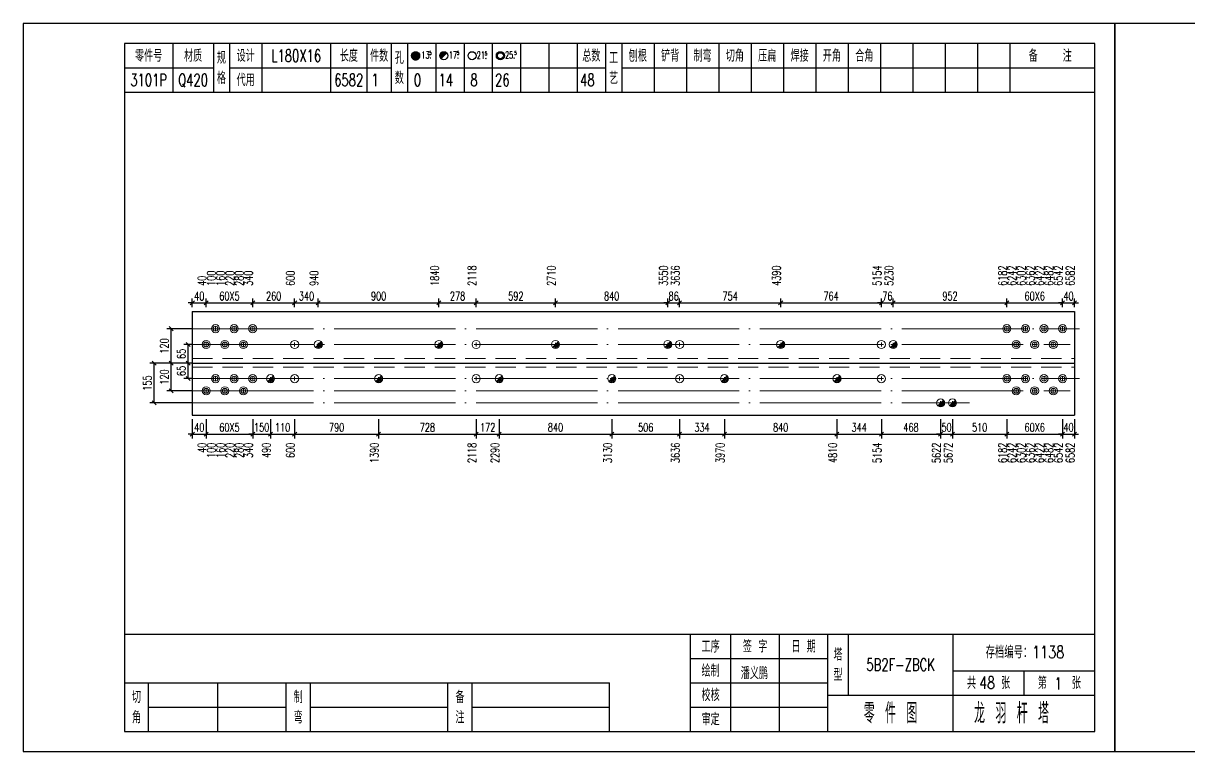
# Model space of a CAD drawing. Header units: millimetres. Extents: x 0 to 30240, y -10896 to -1348.
# Drawn here: x 0 to 288.5, y -9369.1 to -9189.1 of the extents above; entities that cross this region are included whole.
import ezdxf
from ezdxf.enums import TextEntityAlignment as Align

# ---------------------------------------------------------------- set-up
doc = ezdxf.new("R2010")
doc.units = ezdxf.units.MM
doc.header["$LTSCALE"] = 20
doc.header["$PDMODE"] = 1
doc.linetypes.add('DASHDOT2X', pattern=[1.75, 1.5, -0.125, 0, -0.125])
doc.linetypes.add('HIDDEN', pattern=[0.375, 0.25, -0.125])
for name, color, linetype, lineweight in [('1', 7, 'Continuous', 25), ('11', 3, 'Continuous', 13), ('2', 1, 'HIDDEN', 13), ('5', 1, 'Continuous', 13), ('7', 2, 'DASHDOT2X', 13)]:
    doc.layers.add(name, color=color, linetype=linetype, lineweight=lineweight)
doc.styles.get("Standard").update_dxf_attribs({"font": 'simplex', "width": 0.7, "bigfont": 'gbhzfs.shx'})
doc.styles.add('SYMBOL_TXT', font='txt.shx', dxfattribs={"width": 0.6})
doc.styles.add('TITLE_TXT', font='simplex.shx', dxfattribs={"width": 0.75, "height": 2.5, "bigfont": 'gbhzfs.shx'})
doc.dimstyles.get("Standard").update_dxf_attribs({"dimtxt": 2.1, "dimasz": 1, "dimexe": 1.05, "dimexo": 0, "dimgap": 0.63, "dimtad": 1, "dimzin": 0, "dimdsep": 46, "dimtxsty": 'standard', "dimblk": 'OBLIQUE', "dimblk1": 'OBLIQUE', "dimblk2": 'OBLIQUE', "dimcen": 0.09, "dimadec": 0, "dimazin": 0, "dimtfac": 1, "dimtdec": 1, "dimtix": 1, "dimtmove": 0, "dimatfit": 3, "dimfxl": 0, "dimtolj": 1, "dimtzin": 0, "dimarcsym": 0})
pattern_1 = [(0, (-3, 0), (0, 0.0125), [])]

# ---------------------------------------------------------------- blocks, each defined once
blk = doc.blocks.new('M12_HOLE')
h = blk.add_hatch()
h.set_pattern_fill('LINE', scale=0.1, style=0)
h.set_pattern_definition(pattern_1)
h.paths.add_polyline_path([(-5, 0, 1), (-1, 0, 1)])
at = {"color": 7}
blk.add_circle((-3, 0), 2, dxfattribs=at)
at = {"color": 7, "attachment_point": 1, "style": 'SYMBOL_TXT'}
for s, insert, char_height, width in [('13\\f??|b0|i0|c0|p54;.', (-0.12, 2.11), 3.5, 5.7075), ('5', (3.74, 2.26), 1.8, 2.9309)]:
    blk.add_mtext(s, dxfattribs=dict(at, insert=insert, char_height=char_height, width=width))
blk = doc.blocks.new('M16_HOLE')
h = blk.add_hatch()
h.set_pattern_fill('LINE', scale=0.1, style=0)
h.set_pattern_definition(pattern_1)
h.paths.add_polyline_path([(-1.59, 1.41, 0.668179), (-5, 0, 0.198912), (-4.41, -1.41)])
at = {"color": 7}
blk.add_circle((-3, 0), 2, dxfattribs=at)
at = {"color": 7, "attachment_point": 1, "style": 'SYMBOL_TXT'}
for s, insert, char_height, width in [('17.', (-0.44, 2.13), 3.5, 6.3164), ('5', (3.56, 2.25), 1.8, 1.822)]:
    blk.add_mtext(s, dxfattribs=dict(at, insert=insert, char_height=char_height, width=width))
blk = doc.blocks.new('M20_HOLE')
at = {"color": 7}
blk.add_circle((-3, 0), 2, dxfattribs=at)
at = {"color": 7, "attachment_point": 1, "style": 'SYMBOL_TXT'}
for s, insert, char_height, width in [('21.', (-0.69, 2.01), 3.5, 6.0735), ('5', (3.32, 2.01), 1.8, 1.4576)]:
    blk.add_mtext(s, dxfattribs=dict(at, insert=insert, char_height=char_height, width=width))
blk = doc.blocks.new('M24_HOLE')
at = {"color": 7}
for radius in [2, 1.5]:
    blk.add_circle((-3, 0), radius, dxfattribs=at)
at = {"color": 7, "attachment_point": 1, "style": 'SYMBOL_TXT'}
for s, insert, char_height, width in [('25.', (-0.69, 2.13), 3.5, 2.4294), ('5', (3.93, 2.25), 1.8, 1.9435)]:
    blk.add_mtext(s, dxfattribs=dict(at, insert=insert, char_height=char_height, width=width))
blk = doc.blocks.new('JgCard')
for p, q in [((270, 180), (0, 180)), ((0, 180), (0, 0)), ((270, 0), (270, 180)), ((265, 175), (25, 175)), ((25, 175), (25, 5)), ((37, 175), (37, 163)), ((47, 175), (47, 163)), ((51, 175), (51, 163)), ((59, 175), (59, 163)), ((76, 175), (76, 163)), ((85, 175), (85, 163)), ((91, 175), (91, 163)), ((95, 175), (95, 163)), ((102, 175), (102, 163)), ((109, 175), (109, 163)), ((116, 175), (116, 163)), ((123, 175), (123, 163)), ((130, 175), (130, 163)), ((137, 175), (137, 163)), ((144, 175), (144, 163)), ((148, 175), (148, 163)), ((156, 175), (156, 163)), ((164, 175), (164, 163)), ((172, 175), (172, 163)), ((180, 175), (180, 163)), ((188, 175), (188, 163)), ((196, 175), (196, 163)), ((204, 175), (204, 163)), ((212, 175), (212, 163)), ((220, 175), (220, 163)), ((228, 175), (228, 163)), ((236, 175), (236, 163)), ((244, 175), (244, 163)), ((265, 5), (265, 175)), ((25, 169), (47, 169)), ((51, 169), (91, 169)), ((95, 169), (144, 169)), ((148, 169), (265, 169)), ((25, 163), (265, 163)), ((25, 29), (265, 29)), ((165, 5), (165, 29)), ((175, 5), (175, 29)), ((187, 5), (187, 29)), ((199, 5), (199, 29)), ((204, 29), (204, 14)), ((230, 5), (230, 29)), ((165, 23), (199, 23)), ((230, 20), (265, 20)), ((247.5, 20), (247.5, 14)), ((25, 17), (145, 17)), ((31, 5), (31, 17)), ((48, 17), (48, 5)), ((65, 5), (65, 17)), ((71, 5), (71, 17)), ((105, 5), (105, 17)), ((111, 5), (111, 17)), ((145, 5), (145, 17)), ((165, 17), (199, 17)), ((199, 14), (265, 14)), ((31, 11), (65, 11)), ((71, 11), (105, 11)), ((111, 11), (145, 11)), ((165, 11), (199, 11)), ((25, 5), (265, 5)), ((0, 0), (270, 0))]:
    blk.add_line(p, q)
blk.add_lwpolyline([(96.03, 171.99, -1), (98.03, 171.99, -1)], format="xyb", close=True)
blk.add_point((145, 96))
at = {"xscale": 0.5, "yscale": 0.5, "zscale": 0.5}
for name, p in [('M12_HOLE', (98.53, 171.99)), ('M16_HOLE', (105.5, 172)), ('M24_HOLE', (119.5, 172)), ('M20_HOLE', (112.5, 172))]:
    blk.add_blockref(name, p, dxfattribs=at)
at = {"style": 'TITLE_TXT', "width": 0.75}
for s, height, p in [('存档编号：1138', 3.076, (238.02, 23.07)), ('潘义鹏', 3, (177.45, 17.91)), ('龙 羽 杆 塔', 5, (235.17, 6.97))]:
    blk.add_text(s, height=height, dxfattribs=at).set_placement(p)
at = {"attachment_point": 5, "style": 'TITLE_TXT'}
for s, insert, char_height, width in [('零件号', (31, 172), 3, 15), ('材质', (42, 172), 3, 8), ('设计', (55, 172), 3, 8), ('长度', (80.5, 172), 3, 8), ('件数', (88, 172), 3, 6), ('总数', (140.5, 172), 3, 7), ('刨根', (152, 172), 3, 8), ('铲背', (160, 172), 3, 8), ('制弯', (168, 172), 3, 8), ('切角', (176, 172), 3, 8), ('压扁', (184, 172), 3, 8), ('焊接', (192, 172), 3, 8), ('开角', (200, 172), 3, 8), ('合角', (208, 172), 3, 8), ('备    注', (254, 172), 3, 22), ('规格', (49, 169), 3, 4), ('孔数', (93, 169), 3, 4), ('工\\P艺', (146, 169), 3, 4), ('代用', (55, 166), 3, 8), ('工序', (170, 26), 3, 10), ('签 字', (181, 26), 3, 12), ('日 期', (193, 26), 3, 12), ('塔\\P型', (201.5, 21.5), 3, 5), ('绘制', (170, 20), 3, 10), ('共    张', (238.75, 17), 3, 17.5), ('第    张', (256.25, 17), 3, 17.5), ('切\\P角', (28, 11), 3, 6), ('制\\P弯', (68, 11), 3, 6), ('备\\P注', (108, 11), 3, 6), ('校核', (170, 14), 3, 10), ('零 件 图', (214.5, 9.5), 5, 31), ('审定', (170, 8), 3, 10)]:
    blk.add_mtext(s, dxfattribs=dict(at, insert=insert, char_height=char_height, width=width))
blk = doc.blocks.new('M24')
for p, q in [((-0.6, 0), (0.6, 0)), ((0, -0.6), (0, 0.6))]:
    blk.add_line(p, q)
for radius in [1, 0.6]:
    blk.add_circle((0, 0), radius)
blk = doc.blocks.new('M16')
for p, q in [((-0.71, -0.71), (0.71, 0.71)), ((-0.4, 0), (0.4, 0)), ((0, 0.4), (0, -0.4))]:
    blk.add_line(p, q)
blk.add_circle((0, 0), 1)
for radius in [0.8, 0.6, 0.4, 0.2]:
    blk.add_arc((0, 0), radius, 225, 45)
blk = doc.blocks.new('M20')
for p, q in [((-0.5, 0), (0.5, 0)), ((0, -0.5), (0, 0.5))]:
    blk.add_line(p, q)
blk.add_circle((0, 0), 1)
blk = doc.blocks.new('_Oblique')
at = {"color": 0, "linetype": 'ByBlock', "lineweight": -2}
blk.add_line((-0.5, -0.5), (0.5, 0.5), dxfattribs=at)
blk = doc.blocks.new('*D5231')
at = {"layer": '11', "color": 0, "lineweight": -2}
for p, q in [((41.8, -9287), (41.8, -9291.72)), ((45.24, -9287), (45.24, -9291.72)), ((41.8, -9290.67), (40.8, -9290.67)), ((41.8, -9290.67), (45.24, -9290.67)), ((45.24, -9290.67), (46.24, -9290.67))]:
    blk.add_line(p, q, dxfattribs=at)
at = {"layer": 'Defpoints', "color": 0}
for p in [(41.8, -9287), (45.24, -9287), (45.24, -9290.67)]:
    blk.add_point(p, dxfattribs=at)
at = {"layer": '11', "color": 0, "lineweight": -2}
blk.add_blockref('_Oblique', (41.8, -9290.67), dxfattribs=at)
at = {"layer": '11', "color": 0, "lineweight": -2, "rotation": 180}
blk.add_blockref('_Oblique', (45.24, -9290.67), dxfattribs=at)
at = {"layer": '11', "color": 0, "insert": (43.52, -9288.99), "char_height": 2.1, "attachment_point": 5}
blk.add_mtext('\\A1;40', dxfattribs=at)
blk = doc.blocks.new('*D5233')
at = {"layer": '11', "color": 0, "lineweight": -2}
for p, q in [((56.74, -9287), (56.74, -9291.72)), ((61.15, -9287), (61.15, -9291.72)), ((56.74, -9290.67), (55.74, -9290.67)), ((56.74, -9290.67), (61.15, -9290.67)), ((61.15, -9290.67), (62.15, -9290.67))]:
    blk.add_line(p, q, dxfattribs=at)
at = {"layer": 'Defpoints', "color": 0}
for p in [(56.74, -9287), (61.15, -9287), (61.15, -9290.67)]:
    blk.add_point(p, dxfattribs=at)
at = {"layer": '11', "color": 0, "lineweight": -2}
blk.add_blockref('_Oblique', (56.74, -9290.67), dxfattribs=at)
at = {"layer": '11', "color": 0, "lineweight": -2, "rotation": 180}
blk.add_blockref('_Oblique', (61.15, -9290.67), dxfattribs=at)
at = {"layer": '11', "color": 0, "insert": (58.95, -9288.99), "char_height": 2.1, "attachment_point": 5}
blk.add_mtext('\\A1;150', dxfattribs=at)
blk = doc.blocks.new('*D5244')
at = {"layer": '11', "color": 0, "lineweight": -2}
for p, q in [((226.89, -9287), (226.89, -9291.72)), ((229.83, -9287), (229.83, -9291.72)), ((226.89, -9290.67), (225.89, -9290.67)), ((226.89, -9290.67), (229.83, -9290.67)), ((229.83, -9290.67), (230.83, -9290.67))]:
    blk.add_line(p, q, dxfattribs=at)
at = {"layer": 'Defpoints', "color": 0}
for p in [(226.89, -9287), (229.83, -9287), (229.83, -9290.67)]:
    blk.add_point(p, dxfattribs=at)
at = {"layer": '11', "color": 0, "lineweight": -2}
blk.add_blockref('_Oblique', (226.89, -9290.67), dxfattribs=at)
at = {"layer": '11', "color": 0, "lineweight": -2, "rotation": 180}
blk.add_blockref('_Oblique', (229.83, -9290.67), dxfattribs=at)
at = {"layer": '11', "color": 0, "insert": (228.36, -9288.99), "char_height": 2.1, "attachment_point": 5}
blk.add_mtext('\\A1;50', dxfattribs=at)
blk = doc.blocks.new('*D5247')
at = {"layer": '11', "color": 0, "lineweight": -2}
for p, q in [((257.06, -9287), (257.06, -9291.72)), ((260, -9287), (260, -9291.72)), ((257.06, -9290.67), (256.06, -9290.67)), ((257.06, -9290.67), (260, -9290.67)), ((260, -9290.67), (261, -9290.67))]:
    blk.add_line(p, q, dxfattribs=at)
at = {"layer": 'Defpoints', "color": 0}
for p in [(257.06, -9287), (260, -9287), (260, -9290.67)]:
    blk.add_point(p, dxfattribs=at)
at = {"layer": '11', "color": 0, "lineweight": -2}
blk.add_blockref('_Oblique', (257.06, -9290.67), dxfattribs=at)
at = {"layer": '11', "color": 0, "lineweight": -2, "rotation": 180}
blk.add_blockref('_Oblique', (260, -9290.67), dxfattribs=at)
at = {"layer": '11', "color": 0, "insert": (258.53, -9288.99), "char_height": 2.1, "attachment_point": 5}
blk.add_mtext('\\A1;40', dxfattribs=at)
blk = doc.blocks.new('*D5248')
at = {"layer": '11', "color": 0, "lineweight": -2}
for p, q in [((41.8, -9259.28), (41.8, -9257.18)), ((45.24, -9259.28), (45.24, -9257.18)), ((41.8, -9258.23), (40.8, -9258.23)), ((41.8, -9258.23), (45.24, -9258.23)), ((45.24, -9258.23), (46.24, -9258.23))]:
    blk.add_line(p, q, dxfattribs=at)
at = {"layer": 'Defpoints', "color": 0}
for p in [(41.8, -9259.28), (45.24, -9258.23), (45.24, -9259.28)]:
    blk.add_point(p, dxfattribs=at)
at = {"layer": '11', "color": 0, "lineweight": -2}
blk.add_blockref('_Oblique', (41.8, -9258.23), dxfattribs=at)
at = {"layer": '11', "color": 0, "lineweight": -2, "rotation": 180}
blk.add_blockref('_Oblique', (45.24, -9258.23), dxfattribs=at)
at = {"layer": '11', "color": 0, "insert": (43.52, -9256.55), "char_height": 2.1, "attachment_point": 5}
blk.add_mtext('\\A1;40', dxfattribs=at)
blk = doc.blocks.new('*D5256')
at = {"layer": '11', "color": 0, "lineweight": -2}
for p, q in [((159.39, -9259.28), (159.39, -9257.18)), ((162.33, -9259.28), (162.33, -9257.18)), ((159.39, -9258.23), (158.39, -9258.23)), ((159.39, -9258.23), (162.33, -9258.23)), ((162.33, -9258.23), (163.33, -9258.23))]:
    blk.add_line(p, q, dxfattribs=at)
at = {"layer": 'Defpoints', "color": 0}
for p in [(159.39, -9259.28), (162.33, -9258.23), (162.33, -9259.28)]:
    blk.add_point(p, dxfattribs=at)
at = {"layer": '11', "color": 0, "lineweight": -2}
blk.add_blockref('_Oblique', (159.39, -9258.23), dxfattribs=at)
at = {"layer": '11', "color": 0, "lineweight": -2, "rotation": 180}
blk.add_blockref('_Oblique', (162.33, -9258.23), dxfattribs=at)
at = {"layer": '11', "color": 0, "insert": (160.86, -9256.55), "char_height": 2.1, "attachment_point": 5}
blk.add_mtext('\\A1;86', dxfattribs=at)
blk = doc.blocks.new('*D5259')
at = {"layer": '11', "color": 0, "lineweight": -2}
for p, q in [((212.24, -9259.28), (212.24, -9257.18)), ((215.18, -9259.28), (215.18, -9257.18)), ((212.24, -9258.23), (211.24, -9258.23)), ((212.24, -9258.23), (215.18, -9258.23)), ((215.18, -9258.23), (216.18, -9258.23))]:
    blk.add_line(p, q, dxfattribs=at)
at = {"layer": 'Defpoints', "color": 0}
for p in [(212.24, -9259.28), (215.18, -9258.23), (215.18, -9259.28)]:
    blk.add_point(p, dxfattribs=at)
at = {"layer": '11', "color": 0, "lineweight": -2}
blk.add_blockref('_Oblique', (212.24, -9258.23), dxfattribs=at)
at = {"layer": '11', "color": 0, "lineweight": -2, "rotation": 180}
blk.add_blockref('_Oblique', (215.18, -9258.23), dxfattribs=at)
at = {"layer": '11', "color": 0, "insert": (213.71, -9256.55), "char_height": 2.1, "attachment_point": 5}
blk.add_mtext('\\A1;76', dxfattribs=at)
blk = doc.blocks.new('*D5262')
at = {"layer": '11', "color": 0, "lineweight": -2}
for p, q in [((257.06, -9259.28), (257.06, -9257.18)), ((260, -9259.28), (260, -9257.18)), ((257.06, -9258.23), (256.06, -9258.23)), ((257.06, -9258.23), (260, -9258.23)), ((260, -9258.23), (261, -9258.23))]:
    blk.add_line(p, q, dxfattribs=at)
at = {"layer": 'Defpoints', "color": 0}
for p in [(257.06, -9259.28), (260, -9258.23), (260, -9259.28)]:
    blk.add_point(p, dxfattribs=at)
at = {"layer": '11', "color": 0, "lineweight": -2}
blk.add_blockref('_Oblique', (257.06, -9258.23), dxfattribs=at)
at = {"layer": '11', "color": 0, "lineweight": -2, "rotation": 180}
blk.add_blockref('_Oblique', (260, -9258.23), dxfattribs=at)
at = {"layer": '11', "color": 0, "insert": (258.53, -9256.55), "char_height": 2.1, "attachment_point": 5}
blk.add_mtext('\\A1;40', dxfattribs=at)

msp = doc.modelspace()

# ---------------------------------------------------------------- linework, layer by layer
at = {"layer": '1'}
for p, q in [((41.8, -9260.327), (41.8, -9285.947)), ((41.8, -9260.327), (260, -9260.327)), ((260, -9260.327), (260, -9285.947)), ((41.8, -9273.137), (260, -9273.137)), ((41.8, -9285.947), (260, -9285.947))]:
    msp.add_line(p, q, dxfattribs=at)
at = {"layer": '2'}
for p, q in [((41.8, -9271.999), (260, -9271.999)), ((41.8, -9274.075), (260, -9274.075))]:
    msp.add_line(p, q, dxfattribs=at)
at = {"layer": '7'}
for p, q in [((41.8, -9264.597), (261.26, -9264.597)), ((41.8, -9268.511), (258.96, -9268.511)), ((41.8, -9276.947), (261.26, -9276.947)), ((41.8, -9279.947), (258.96, -9279.947)), ((41.8, -9282.947), (234.028, -9282.947))]:
    msp.add_line(p, q, dxfattribs=at)

# ---------------------------------------------------------------- block references
at = {"layer": '1'}
for p in [(0, -9369.137), (270, -9369.137)]:
    msp.add_blockref('JgCard', p, dxfattribs=at)
at = {"layer": '5'}
for name, p in [('M24', (47.54, -9264.597)), ('M24', (52.14, -9264.597)), ('M24', (56.74, -9264.597)), ('M24', (243.26, -9264.597)), ('M24', (247.86, -9264.597)), ('M24', (252.46, -9264.597)), ('M24', (257.06, -9264.597)), ('M24', (45.24, -9268.511)), ('M24', (49.84, -9268.511)), ('M24', (54.44, -9268.511)), ('M20', (67.11, -9268.511)), ('M16', (72.961, -9268.511)), ('M16', (102.796, -9268.511)), ('M20', (112.012, -9268.511)), ('M16', (131.637, -9268.511)), ('M16', (159.394, -9268.511)), ('M20', (162.334, -9268.511)), ('M16', (187.329, -9268.511)), ('M20', (212.235, -9268.511)), ('M16', (215.175, -9268.511)), ('M24', (245.56, -9268.511)), ('M24', (250.16, -9268.511)), ('M24', (254.76, -9268.511)), ('M24', (47.54, -9276.947)), ('M24', (52.14, -9276.947)), ('M24', (56.74, -9276.947)), ('M16', (61.15, -9276.947)), ('M20', (67.11, -9276.947)), ('M16', (87.879, -9276.947)), ('M20', (112.012, -9276.947)), ('M16', (117.714, -9276.947)), ('M16', (145.56, -9276.947)), ('M20', (162.334, -9276.947)), ('M16', (173.406, -9276.947)), ('M16', (201.252, -9276.947)), ('M20', (212.235, -9276.947)), ('M24', (243.26, -9276.947)), ('M24', (247.86, -9276.947)), ('M24', (252.46, -9276.947)), ('M24', (257.06, -9276.947)), ('M24', (45.24, -9279.947)), ('M24', (49.84, -9279.947)), ('M24', (54.44, -9279.947)), ('M24', (245.56, -9279.947)), ('M24', (250.16, -9279.947)), ('M24', (254.76, -9279.947)), ('M16', (226.888, -9282.947)), ('M16', (229.828, -9282.947))]:
    msp.add_blockref(name, p, dxfattribs=at)

# ---------------------------------------------------------------- texts
at = {"style": 'TITLE_TXT', "width": 0.75}
for s, p in [('48', (236.46, -9353.604)), ('1', (255.015, -9353.781))]:
    msp.add_text(s, height=3, dxfattribs=at).set_placement(p)
at = {"layer": '1', "width": 0.7}
for s, p in [('L180X16', (67.5, -9197.137)), ('3101P', (31, -9203.137)), ('Q420', (42, -9203.137)), ('6582', (80.5, -9203.137)), ('1', (87, -9203.137)), ('0', (97.5, -9203.137)), ('14', (104.5, -9203.137)), ('8', (111.5, -9203.137)), ('26', (118.5, -9203.137)), ('48', (139.5, -9203.137))]:
    msp.add_text(s, height=3, dxfattribs=at).set_placement(p, align=Align.MIDDLE_CENTER)
for s, p in [('40', (45.24, -9254.027)), ('100', (47.54, -9254.027)), ('160', (49.84, -9254.027)), ('220', (52.14, -9254.027)), ('280', (54.44, -9254.027)), ('340', (56.74, -9254.027)), ('600', (67.11, -9254.027)), ('940', (72.967, -9254.027)), ('1840', (102.802, -9254.027)), ('2118', (112.013, -9254.027)), ('2710', (131.643, -9254.027)), ('3550', (159.4, -9254.027)), ('3636', (162.336, -9254.027)), ('4390', (187.335, -9254.027)), ('5154', (212.239, -9254.027)), ('5230', (215.18, -9254.027)), ('6182', (243.266, -9254.027)), ('6242', (245.566, -9254.027)), ('6302', (247.866, -9254.027)), ('6362', (250.166, -9254.027)), ('6422', (252.466, -9254.027)), ('6482', (254.766, -9254.027)), ('6542', (257.072, -9254.027)), ('6582', (260, -9254.027))]:
    msp.add_text(s, height=2.1, rotation=90, dxfattribs=at).set_placement(p)
for s, p in [('40', (45.24, -9292.772)), ('100', (47.54, -9292.772)), ('160', (49.84, -9292.772)), ('220', (52.14, -9292.772)), ('280', (54.44, -9292.772)), ('340', (56.74, -9292.772)), ('490', (61.159, -9292.772)), ('600', (67.11, -9292.772)), ('1390', (87.884, -9292.772)), ('2118', (112.013, -9292.772)), ('2290', (117.719, -9292.772)), ('3130', (145.566, -9292.772)), ('3636', (162.336, -9292.772)), ('3970', (173.412, -9292.772)), ('4810', (201.258, -9292.772)), ('5154', (212.239, -9292.772)), ('5622', (226.898, -9292.772)), ('5672', (229.832, -9292.772)), ('6182', (243.266, -9292.772)), ('6242', (245.566, -9292.772)), ('6302', (247.866, -9292.772)), ('6362', (250.166, -9292.772)), ('6422', (252.466, -9292.772)), ('6482', (254.766, -9292.772)), ('6542', (257.072, -9292.772)), ('6582', (260, -9292.772))]:
    msp.add_text(s, height=2.1, rotation=90, dxfattribs=at).set_placement(p, align=Align.RIGHT)
at = {"layer": '1', "insert": (217, -9347.637), "char_height": 3, "width": 26, "attachment_point": 5}
msp.add_mtext('5B2F-ZBCK', dxfattribs=at)

# ---------------------------------------------------------------- dimensions: what is measured, and where the dimension line sits
at = {"layer": '1'}
for base, p1, p2, text in [((36.55, -9264.597), (41.75, -9273.137), (41.75, -9264.597), '120'), ((40.75, -9268.511), (41.75, -9273.137), (41.75, -9268.511), '65'), ((32.35, -9273.137), (41.75, -9282.947), (41.75, -9273.137), '155'), ((36.55, -9273.137), (41.75, -9279.947), (41.75, -9273.137), '120'), ((40.75, -9273.137), (41.75, -9276.947), (41.75, -9273.137), '65')]:
    msp.add_linear_dim(base=base, p1=p1, p2=p2, angle=90, text=text, dimstyle='standard', dxfattribs=at).render()
at = {"layer": '11'}
for base, p1, p2, text, picture, middle in [((45.24, -9258.227), (41.8, -9259.277), (45.24, -9259.277), '40', '*D5248', (43.52, -9256.547)), ((162.334, -9258.227), (159.394, -9259.277), (162.334, -9259.277), '86', '*D5256', (160.864, -9256.547)), ((215.175, -9258.227), (212.235, -9259.277), (215.175, -9259.277), '76', '*D5259', (213.705, -9256.547)), ((260, -9258.227), (257.06, -9259.277), (260, -9259.277), '40', '*D5262', (258.53, -9256.547)), ((45.24, -9290.672), (41.8, -9286.997), (45.24, -9286.997), '40', '*D5231', (43.52, -9288.992)), ((61.15, -9290.672), (56.74, -9286.997), (61.15, -9286.997), '150', '*D5233', (58.945, -9288.992)), ((229.828, -9290.672), (226.888, -9286.997), (229.828, -9286.997), '50', '*D5244', (228.358, -9288.992)), ((260, -9290.672), (257.06, -9286.997), (260, -9286.997), '40', '*D5247', (258.53, -9288.992))]:
    dim = msp.add_linear_dim(base=base, p1=p1, p2=p2, text=text, dimstyle='standard', dxfattribs=at)
    dim.commit()
    dim.dimension.update_dxf_attribs({"geometry": picture, "text_midpoint": middle})
for base, p1, p2, text in [((56.74, -9258.227), (45.24, -9259.277), (56.74, -9259.277), '60X5'), ((67.11, -9258.227), (56.74, -9259.277), (67.11, -9259.277), '260'), ((72.961, -9258.227), (67.11, -9259.277), (72.961, -9259.277), '340'), ((102.796, -9258.227), (72.961, -9259.277), (102.796, -9259.277), '900'), ((112.012, -9258.227), (102.796, -9259.277), (112.012, -9259.277), '278'), ((131.637, -9258.227), (112.012, -9259.277), (131.637, -9259.277), '592'), ((159.394, -9258.227), (131.637, -9259.277), (159.394, -9259.277), '840'), ((187.329, -9258.227), (162.334, -9259.277), (187.329, -9259.277), '754'), ((212.235, -9258.227), (187.329, -9259.277), (212.235, -9259.277), '764'), ((243.26, -9258.227), (215.175, -9259.277), (243.26, -9259.277), '952'), ((257.06, -9258.227), (243.26, -9259.277), (257.06, -9259.277), '60X6'), ((56.74, -9290.672), (45.24, -9286.997), (56.74, -9286.997), '60X5'), ((67.11, -9290.672), (61.15, -9286.997), (67.11, -9286.997), '110'), ((87.879, -9290.672), (67.11, -9286.997), (87.879, -9286.997), '790'), ((112.012, -9290.672), (87.879, -9286.997), (112.012, -9286.997), '728'), ((117.714, -9290.672), (112.012, -9286.997), (117.714, -9286.997), '172'), ((145.56, -9290.672), (117.714, -9286.997), (145.56, -9286.997), '840'), ((162.334, -9290.672), (145.56, -9286.997), (162.334, -9286.997), '506'), ((173.406, -9290.672), (162.334, -9286.997), (173.406, -9286.997), '334'), ((201.252, -9290.672), (173.406, -9286.997), (201.252, -9286.997), '840'), ((212.235, -9290.672), (201.252, -9286.997), (212.235, -9286.997), '344'), ((226.888, -9290.672), (212.235, -9286.997), (226.888, -9286.997), '468'), ((243.26, -9290.672), (229.828, -9286.997), (243.26, -9286.997), '510'), ((257.06, -9290.672), (243.26, -9286.997), (257.06, -9286.997), '60X6')]:
    msp.add_linear_dim(base=base, p1=p1, p2=p2, text=text, dimstyle='standard', dxfattribs=at).render()

doc.saveas('drawing.dxf')
